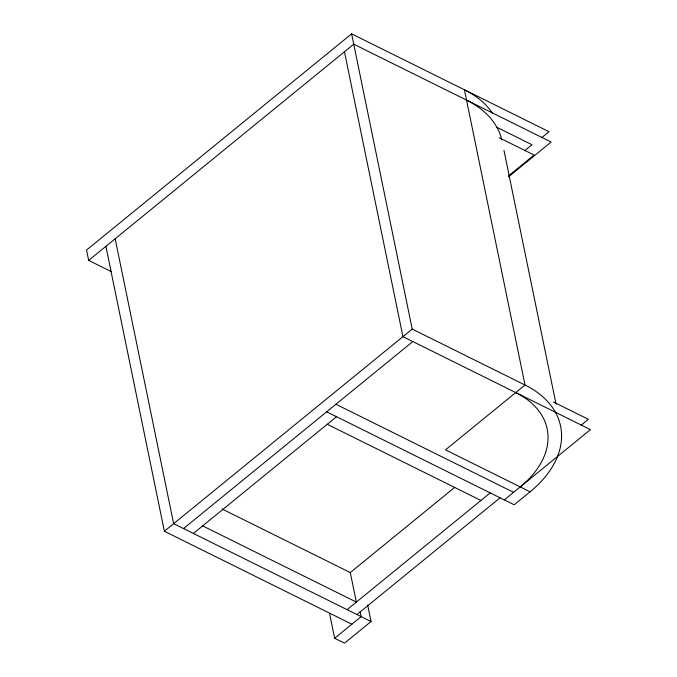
<?xml version="1.0" encoding="UTF-8"?>
<svg xmlns="http://www.w3.org/2000/svg" width="677" height="677" viewBox="0 0 677 677"><rect width="100%" height="100%" fill="white"/><g stroke="black" fill="none" stroke-linecap="round" stroke-linejoin="round"><path stroke-width="1.02" d="M541.642 137.71L549.005 131.702L351.617 33.85L86.538 250.058L88.662 260.391L111.324 271.629M88.662 260.391L353.741 44.183L551.129 142.035L508.579 176.739M524.616 150.717L531.978 144.709L497.02 127.378M508.749 175.724L534.102 155.041L499.135 137.71M351.888 624.202L164.376 531.242L412.217 329.09L351.617 33.85M183.518 528.568L412.809 341.555M193.394 533.459L336.528 416.71M350.009 572.784L454.707 487.389M347.073 609.647L490.216 492.898M580.984 425.291L588.338 419.283L553.38 401.952M356.94 614.538L500.083 497.79M367.636 604.95L371.038 621.528L344.534 643.15L334.658 638.259L361.171 616.637L360.105 611.458M504.314 499.888L590.462 429.616L402.942 336.664L344.458 51.748M492.517 113.279A117.519 75.071 -11.6 0 0 464.414 89.762L525.013 385.01A117.519 75.071 -11.6 0 1 530.083 491.807L514.182 504.78L326.661 411.819M412.217 329.09L525.013 385.01L445.491 449.866L530.083 491.807M335.936 404.254L513.589 492.323M327.253 424.276L480.932 500.464M222.064 508.994L350.288 572.556L356.347 602.081L202.668 525.894M371.038 621.528L173.65 523.676L115.166 238.769M503.959 150.345L556.062 404.177M329.555 613.396L334.658 638.259M105.891 246.335L164.376 531.242M515.739 392.575A103.809 66.312 -11.6 0 1 520.215 486.915M466.529 100.103A117.519 75.071 -11.6 0 1 501.826 139.987"/></g></svg>
